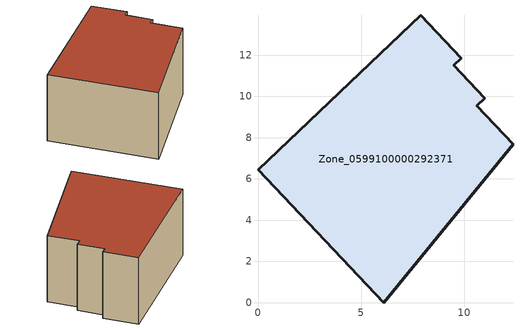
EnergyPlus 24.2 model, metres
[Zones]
Zone_0599100000292371
 floor ground (C_G): 0,6.45 7.88,13.93 9.85,11.85 9.48,11.51 10.99,9.91 10.6,9.54 12.36,7.67 6.1,0 z0
 wall outside (C_F): 6.1,0 12.36,7.67 10.6,9.54 10.99,9.91 9.48,11.51 9.85,11.85 7.88,13.93 0,6.45 6.1,0 z0:5.82
 roof outside (C_R): 10.99,9.91 9.48,11.51 9.85,11.85 7.88,13.93 0,6.45 6.1,0 12.36,7.67 10.6,9.54 z5.82
[BUILDING]
Pand.0599100000292371: North Axis=0; Terrain=City; Loads Convergence Tolerance Value=0.04; Temperature Convergence Tolerance Value=0.4; Solar Distribution=FullExterior; Maximum Number of Warmup Days=25; Minimum Number of Warmup Days=1
[Site:Location]
Rotterdam.The.Hague.AP_ZH_NLD Design_Conditions: Latitude=51.96; Longitude=4.45; Time Zone=1; Elevation=-4.5
[SITE:GROUNDTEMPERATURE:BUILDINGSURFACE]
18, 18, 18, 18, 18, 18, 18, 18, 18, 18, 18, 18
[MATERIAL] Thermal Absorptance=0.9; Solar Absorptance=0.7; Visible Absorptance=0.7
Name | Roughness | Thickness | Conductivity | Density | Specific Heat
G.TI.1992-2005 | MediumSmooth | 0.15 | 0.06 | 540 | 1210
F.TI.1992-2005 | Rough | 0.3 | 0.12 | 1920 | 840
R.TI.1992-2005 | MediumRough | 0.2 | 0.08 | 1500 | 1000
[CONSTRUCTION]
C_G: G.TI.1992-2005
C_F: F.TI.1992-2005
C_R: R.TI.1992-2005
[ZONE]
Zone_0599100000292371: Type=1; Multiplier=1; Ceiling Height=Autocalculate; Volume=Autocalculate; Floor Area=autocalculate; Part of Total Floor Area=Yes
[ZONEINFILTRATION:DESIGNFLOWRATE]
Infil_Zone_0599100000292371: Zone or ZoneList or Space or SpaceList=Zone_0599100000292371; Schedule=AlwaysOn; Design Flow Rate Calculation Method=Flow/Area; Flow Rate per Floor Area=0.0015; Constant Term Coefficient=1; Temperature Term Coefficient=0; Velocity Term Coefficient=0; Velocity Squared Term Coefficient=0
[HVACTEMPLATE:ZONE:IDEALLOADSAIRSYSTEM]
Zone_0599100000292371: Maximum Heating Supply Air Temperature=50; Minimum Cooling Supply Air Temperature=13; Maximum Heating Supply Air Humidity Ratio=0.0156; Minimum Cooling Supply Air Humidity Ratio=0.0077; Heating Limit=NoLimit; Cooling Limit=NoLimit; Dehumidification Control Type=ConstantSensibleHeatRatio; Cooling Sensible Heat Ratio=0.7; Dehumidification Setpoint=60; Humidification Control Type=None; Humidification Setpoint=30; Outdoor Air Method=None; Outdoor Air Flow Rate per Person=0.00944; Outdoor Air Flow Rate per Zone Floor Area=0; Outdoor Air Flow Rate per Zone=0; Demand Controlled Ventilation Type=None; Outdoor Air Economizer Type=NoEconomizer; Heat Recovery Type=None; Sensible Heat Recovery Effectiveness=0.7; Latent Heat Recovery Effectiveness=0.65
[ZONECONTROL:THERMOSTAT]
ThermostatControl_Zone_0599100000292371: Zone or ZoneList=Zone_0599100000292371; Control Type Schedule=DualSetpointControlType; Control 1=Thermostat_Zone_0599100000292371; Temperature Difference Between Cutout And Setpoint=0
[THERMOSTATSETPOINT:DUALSETPOINT]
Thermostat_Zone_0599100000292371: Heating Setpoint Temperature Schedule=HeatingSetpoint_Zone_0599100000292371; Cooling Setpoint Temperature Schedule=CoolingSetpoint_Zone_0599100000292371
[SCHEDULE:COMPACT]
HeatingSetpoint_Zone_0599100000292371: Through: 12/31, For: AllDays, Until: 24:00, 21
CoolingSetpoint_Zone_0599100000292371: Through: 12/31, For: AllDays, Until: 24:00, 24
DualSetpointControlType: Through: 12/31, For: AllDays, Until: 24:00, 4
AlwaysOn: Through: 12/31, For: AllDays, Until: 24:00, 1
